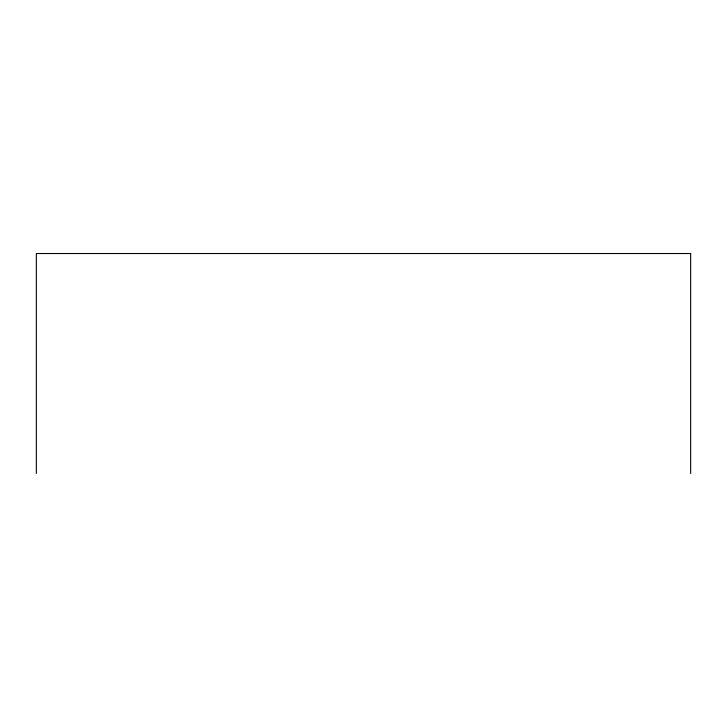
<?xml version="1.0" encoding="UTF-8"?>
<svg xmlns="http://www.w3.org/2000/svg" width="727" height="727" viewBox="0 0 727 727"><rect width="100%" height="100%" fill="white"/><g stroke="black" fill="none" stroke-linecap="round" stroke-linejoin="round"><path stroke-width="1.09" d="M690.65 473.477L690.65 253.523L36.35 253.523L36.35 473.477"/></g></svg>
